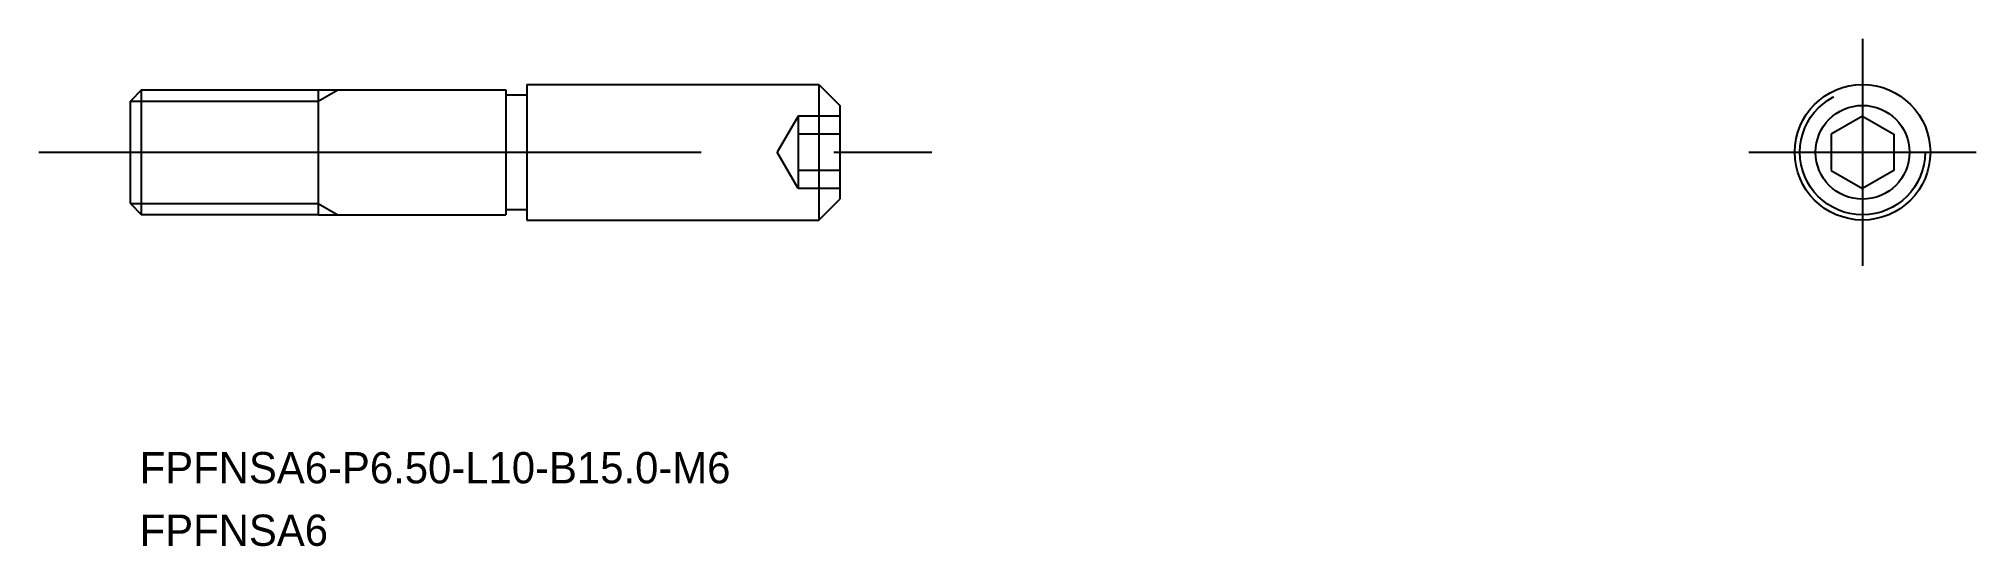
# Model space of a CAD drawing. Extents: x -1213.5 to -1120.6, y -257.5 to -233.1.
import ezdxf

# ---------------------------------------------------------------- set-up
doc = ezdxf.new("R2010")
doc.units = 0
doc.linetypes.add('CENTER', pattern=[50.8, 31.75, -6.35, 6.35, -6.35])
doc.linetypes.add('DASHED', pattern=[19.05, 12.7, -6.35])
doc.layers.get('0').update_dxf_attribs({"linetype": 'CONTINUOUS'})
doc.layers.add('CENTER', color=1, linetype='CENTER')

msp = doc.modelspace()

# ---------------------------------------------------------------- linework, layer by layer
at = {"color": 7, "linetype": 'CONTINUOUS'}
for p, q in [((-1208.572, -235.574), (-1209.113, -236.116)), ((-1208.572, -235.574), (-1200.113, -235.574)), ((-1208.572, -241.574), (-1208.572, -235.574)), ((-1200.113, -235.574), (-1200.113, -241.574)), ((-1200.113, -235.574), (-1191.113, -235.574)), ((-1191.113, -235.574), (-1191.113, -241.574)), ((-1191.113, -235.824), (-1190.113, -235.824)), ((-1190.113, -235.324), (-1176.113, -235.324)), ((-1176.113, -235.324), (-1175.113, -236.324)), ((-1209.113, -241.033), (-1209.113, -236.116)), ((-1175.113, -236.324), (-1175.113, -240.824)), ((-1209.113, -241.033), (-1208.572, -241.574)), ((-1191.113, -241.324), (-1190.113, -241.324)), ((-1176.113, -241.824), (-1175.113, -240.824)), ((-1200.113, -241.574), (-1208.572, -241.574)), ((-1200.113, -241.574), (-1191.113, -241.574)), ((-1190.113, -241.824), (-1176.113, -241.824))]:
    msp.add_line(p, q, dxfattribs=at)
at = {"color": 3, "linetype": 'CONTINUOUS'}
for p, q in [((-1200.113, -236.116), (-1199.175, -235.574)), ((-1209.113, -236.116), (-1200.113, -236.116)), ((-1209.113, -241.033), (-1200.113, -241.033)), ((-1200.113, -241.033), (-1199.175, -241.574))]:
    msp.add_line(p, q, dxfattribs=at)
for p, q in [((-1190.113, -235.324), (-1190.113, -241.824)), ((-1176.113, -235.324), (-1176.113, -241.824)), ((-1127.594, -237.708), (-1127.594, -239.44)), ((-1124.594, -237.708), (-1124.594, -239.44))]:
    msp.add_line(p, q)
at = {"color": 3, "linetype": 'DASHED'}
for p, q in [((-1177.113, -236.842), (-1178.113, -238.574)), ((-1177.113, -236.842), (-1177.113, -240.306)), ((-1175.113, -236.842), (-1177.113, -236.842)), ((-1175.113, -237.708), (-1177.113, -237.708)), ((-1177.113, -240.306), (-1178.113, -238.574)), ((-1175.113, -239.44), (-1177.113, -239.44)), ((-1175.113, -240.306), (-1177.113, -240.306))]:
    msp.add_line(p, q, dxfattribs=at)
at = {"linetype": 'CONTINUOUS'}
for p, q in [((-1126.094, -236.842), (-1127.594, -237.708)), ((-1126.094, -236.842), (-1124.594, -237.708)), ((-1127.594, -239.44), (-1126.094, -240.306)), ((-1124.594, -239.44), (-1126.094, -240.306))]:
    msp.add_line(p, q, dxfattribs=at)
msp.add_circle((-1126.094, -238.574), 3.25, dxfattribs=at)
at = {"color": 3, "linetype": 'DASHED'}
msp.add_circle((-1126.094, -238.574), 3, dxfattribs=at)
msp.add_circle((-1126.094, -238.574), 2.25)
at = {"layer": 'CENTER', "color": 1, "linetype": 'CENTER'}
for p, q in [((-1126.094, -233.124), (-1126.094, -244.024)), ((-1213.503, -238.574), (-1170.707, -238.574)), ((-1131.544, -238.574), (-1120.644, -238.574))]:
    msp.add_line(p, q, dxfattribs=at)

# ---------------------------------------------------------------- texts
for s, p in [('FPFNSA6-P6.50-L10-B15.0-M6', (-1208.668, -254.457)), ('FPFNSA6', (-1208.668, -257.457))]:
    msp.add_text(s, height=1.5).set_placement(p)

doc.saveas('drawing.dxf')
